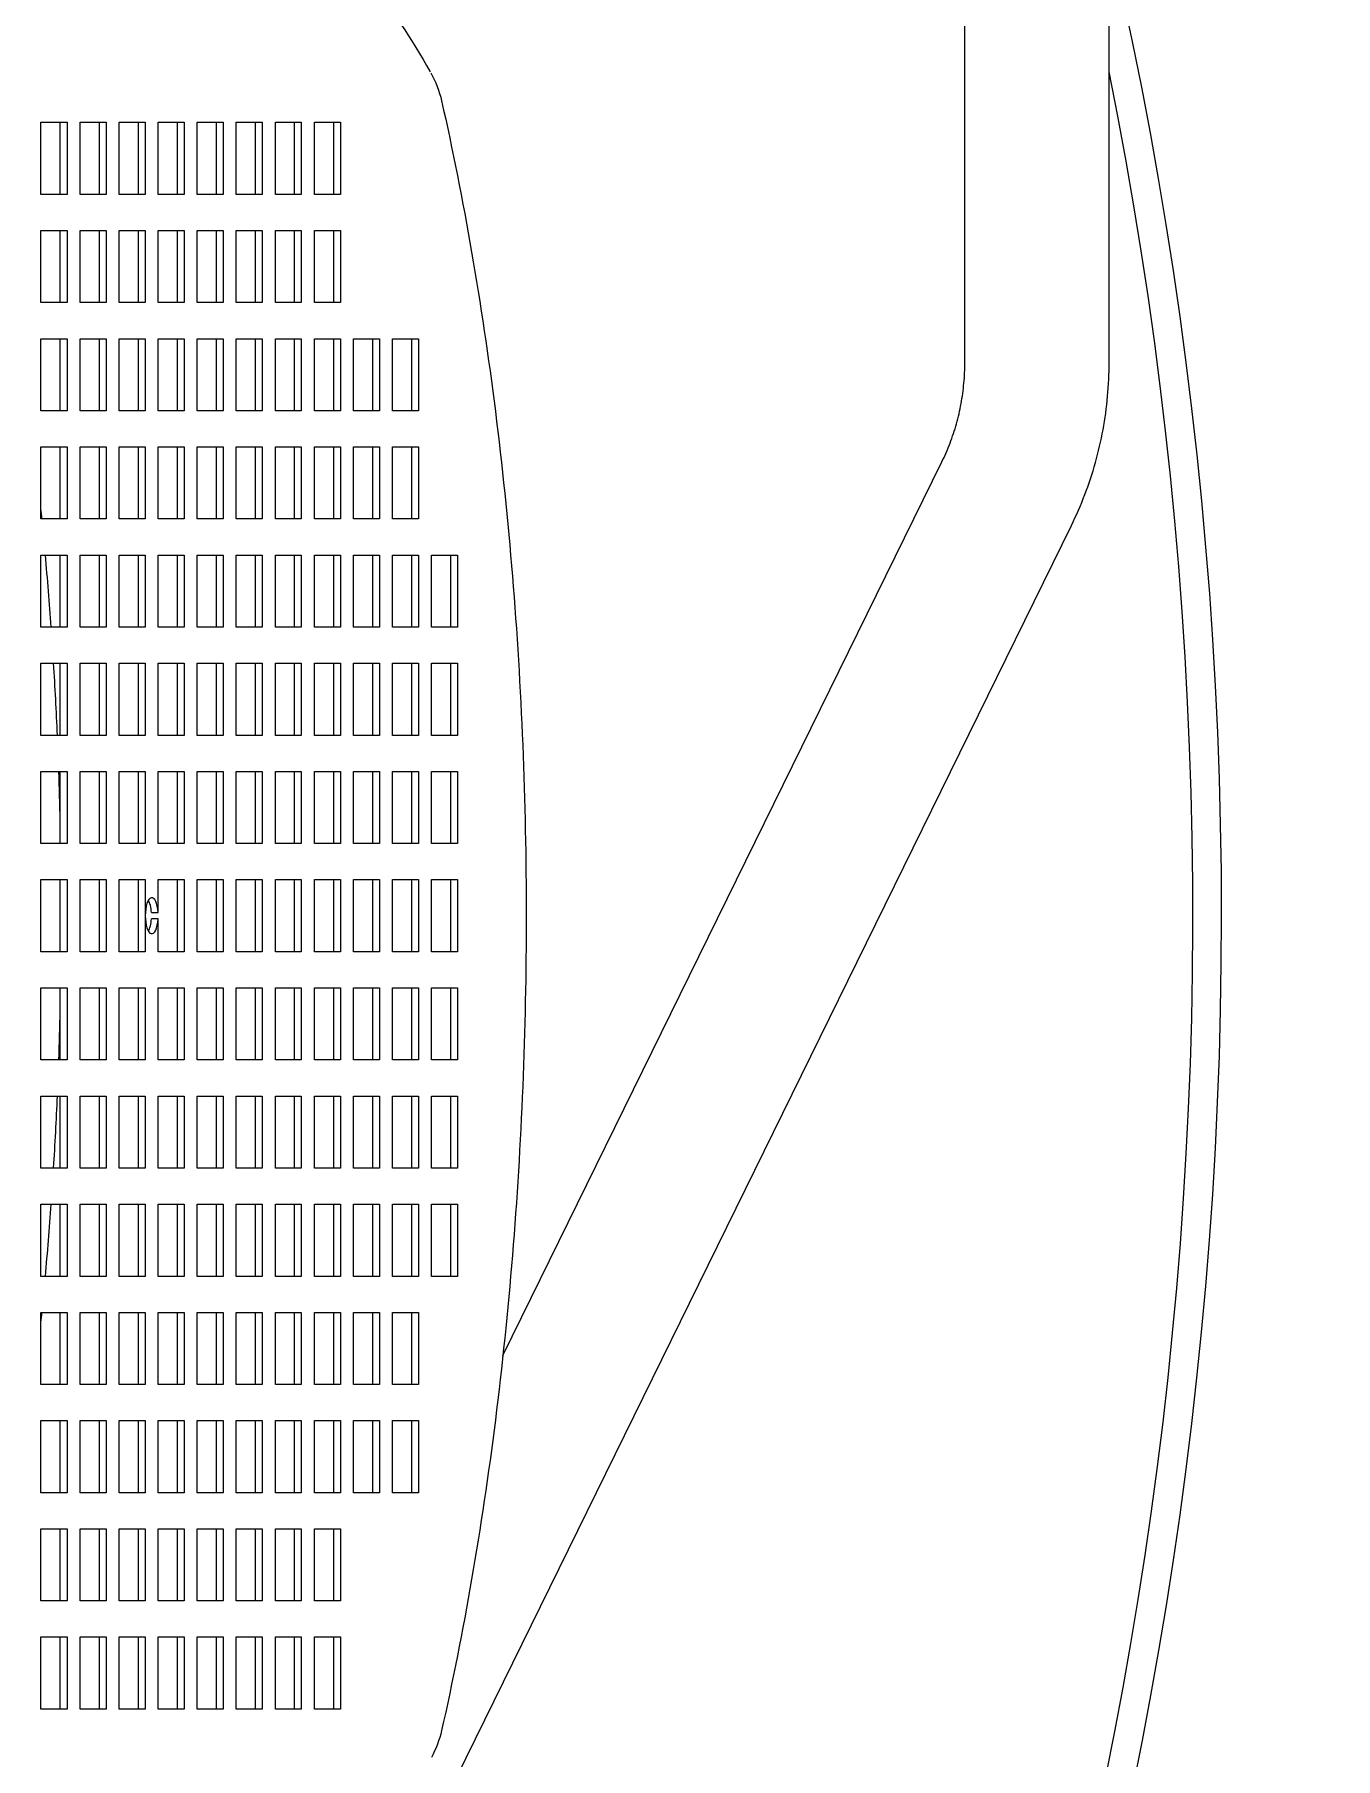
# Model space of a CAD drawing. Header units: millimetres. Extents: x -4172 to 126100, y -2 to 142133.
# Drawn here: x 66104.9 to 66285.3, y 43600.7 to 43839.8 of the extents above; entities that cross this region are included whole.
import ezdxf

# ---------------------------------------------------------------- set-up
doc = ezdxf.new("R2010")
doc.units = ezdxf.units.MM
doc.header["$LTSCALE"] = 100
doc.layers.add('Visible', color=7, linetype='Continuous', lineweight=25)

msp = doc.modelspace()

# ---------------------------------------------------------------- linework, layer by layer
at = {"layer": 'Visible'}
for p, q in [((66233.91, 43794.28), (66233.91, 43851.38)), ((66253.91, 43794.28), (66253.91, 43851.38)), ((66105.84, 43817.58), (66105.84, 43827.58)), ((66105.84, 43827.58), (66109.45, 43827.58)), ((66108.52, 43817.58), (66108.52, 43827.58)), ((66109.45, 43827.58), (66109.45, 43817.58)), ((66111.26, 43817.58), (66111.26, 43827.58)), ((66111.26, 43827.58), (66114.86, 43827.58)), ((66113.93, 43817.58), (66113.93, 43827.58)), ((66114.86, 43827.58), (66114.86, 43817.58)), ((66116.67, 43817.58), (66116.67, 43827.58)), ((66116.67, 43827.58), (66120.28, 43827.58)), ((66119.35, 43817.58), (66119.35, 43827.58)), ((66120.28, 43827.58), (66120.28, 43817.58)), ((66122.08, 43817.58), (66122.08, 43827.58)), ((66122.08, 43827.58), (66125.69, 43827.58)), ((66124.76, 43817.58), (66124.76, 43827.58)), ((66125.69, 43827.58), (66125.69, 43817.58)), ((66127.5, 43817.58), (66127.5, 43827.58)), ((66127.5, 43827.58), (66131.11, 43827.58)), ((66130.17, 43817.58), (66130.17, 43827.58)), ((66131.11, 43827.58), (66131.11, 43817.58)), ((66132.91, 43817.58), (66132.91, 43827.58)), ((66132.91, 43827.58), (66136.52, 43827.58)), ((66135.59, 43817.58), (66135.59, 43827.58)), ((66136.52, 43827.58), (66136.52, 43817.58)), ((66138.33, 43817.58), (66138.33, 43827.58)), ((66138.33, 43827.58), (66141.93, 43827.58)), ((66141, 43817.58), (66141, 43827.58)), ((66141.93, 43827.58), (66141.93, 43817.58)), ((66143.74, 43817.58), (66143.74, 43827.58)), ((66143.74, 43827.58), (66147.35, 43827.58)), ((66146.42, 43817.58), (66146.42, 43827.58)), ((66147.35, 43827.58), (66147.35, 43817.58)), ((66109.45, 43817.58), (66105.84, 43817.58)), ((66114.86, 43817.58), (66111.26, 43817.58)), ((66120.28, 43817.58), (66116.67, 43817.58)), ((66125.69, 43817.58), (66122.08, 43817.58)), ((66131.11, 43817.58), (66127.5, 43817.58)), ((66136.52, 43817.58), (66132.91, 43817.58)), ((66141.93, 43817.58), (66138.33, 43817.58)), ((66147.35, 43817.58), (66143.74, 43817.58)), ((66105.84, 43802.58), (66105.84, 43812.58)), ((66105.84, 43812.58), (66109.45, 43812.58)), ((66108.52, 43802.58), (66108.52, 43812.58)), ((66109.45, 43812.58), (66109.45, 43802.58)), ((66111.26, 43802.58), (66111.26, 43812.58)), ((66111.26, 43812.58), (66114.86, 43812.58)), ((66113.93, 43802.58), (66113.93, 43812.58)), ((66114.86, 43812.58), (66114.86, 43802.58)), ((66116.67, 43802.58), (66116.67, 43812.58)), ((66116.67, 43812.58), (66120.28, 43812.58)), ((66119.35, 43802.58), (66119.35, 43812.58)), ((66120.28, 43812.58), (66120.28, 43802.58)), ((66122.08, 43802.58), (66122.08, 43812.58)), ((66122.08, 43812.58), (66125.69, 43812.58)), ((66124.76, 43802.58), (66124.76, 43812.58)), ((66125.69, 43812.58), (66125.69, 43802.58)), ((66127.5, 43802.58), (66127.5, 43812.58)), ((66127.5, 43812.58), (66131.11, 43812.58)), ((66130.17, 43802.58), (66130.17, 43812.58)), ((66131.11, 43812.58), (66131.11, 43802.58)), ((66132.91, 43802.58), (66132.91, 43812.58)), ((66132.91, 43812.58), (66136.52, 43812.58)), ((66135.59, 43802.58), (66135.59, 43812.58)), ((66136.52, 43812.58), (66136.52, 43802.58)), ((66138.33, 43802.58), (66138.33, 43812.58)), ((66138.33, 43812.58), (66141.93, 43812.58)), ((66141, 43802.58), (66141, 43812.58)), ((66141.93, 43812.58), (66141.93, 43802.58)), ((66143.74, 43802.58), (66143.74, 43812.58)), ((66143.74, 43812.58), (66147.35, 43812.58)), ((66146.42, 43802.58), (66146.42, 43812.58)), ((66147.35, 43812.58), (66147.35, 43802.58)), ((66109.45, 43802.58), (66105.84, 43802.58)), ((66114.86, 43802.58), (66111.26, 43802.58)), ((66120.28, 43802.58), (66116.67, 43802.58)), ((66125.69, 43802.58), (66122.08, 43802.58)), ((66131.11, 43802.58), (66127.5, 43802.58)), ((66136.52, 43802.58), (66132.91, 43802.58)), ((66141.93, 43802.58), (66138.33, 43802.58)), ((66147.35, 43802.58), (66143.74, 43802.58)), ((66105.84, 43787.58), (66105.84, 43797.58)), ((66105.84, 43797.58), (66109.45, 43797.58)), ((66108.52, 43787.58), (66108.52, 43797.58)), ((66109.45, 43797.58), (66109.45, 43787.58)), ((66111.26, 43787.58), (66111.26, 43797.58)), ((66111.26, 43797.58), (66114.86, 43797.58)), ((66113.93, 43787.58), (66113.93, 43797.58)), ((66114.86, 43797.58), (66114.86, 43787.58)), ((66116.67, 43787.58), (66116.67, 43797.58)), ((66116.67, 43797.58), (66120.28, 43797.58)), ((66119.35, 43787.58), (66119.35, 43797.58)), ((66120.28, 43797.58), (66120.28, 43787.58)), ((66122.08, 43787.58), (66122.08, 43797.58)), ((66122.08, 43797.58), (66125.69, 43797.58)), ((66124.76, 43787.58), (66124.76, 43797.58)), ((66125.69, 43797.58), (66125.69, 43787.58)), ((66127.5, 43787.58), (66127.5, 43797.58)), ((66127.5, 43797.58), (66131.11, 43797.58)), ((66130.17, 43787.58), (66130.17, 43797.58)), ((66131.11, 43797.58), (66131.11, 43787.58)), ((66132.91, 43797.58), (66136.52, 43797.58)), ((66132.91, 43787.58), (66132.91, 43797.58)), ((66135.59, 43787.58), (66135.59, 43797.58)), ((66136.52, 43797.58), (66136.52, 43787.58)), ((66138.33, 43787.58), (66138.33, 43797.58)), ((66138.33, 43797.58), (66141.93, 43797.58)), ((66141, 43787.58), (66141, 43797.58)), ((66141.93, 43797.58), (66141.93, 43787.58)), ((66143.74, 43787.58), (66143.74, 43797.58)), ((66143.74, 43797.58), (66147.35, 43797.58)), ((66146.42, 43787.58), (66146.42, 43797.58)), ((66147.35, 43797.58), (66147.35, 43787.58)), ((66149.15, 43787.58), (66149.15, 43797.58)), ((66149.15, 43797.58), (66152.76, 43797.58)), ((66151.83, 43787.58), (66151.83, 43797.58)), ((66152.76, 43797.58), (66152.76, 43787.58)), ((66154.57, 43797.58), (66158.18, 43797.58)), ((66154.57, 43787.58), (66154.57, 43797.58)), ((66157.24, 43787.58), (66157.24, 43797.58)), ((66158.18, 43797.58), (66158.18, 43787.58)), ((66109.45, 43787.58), (66105.84, 43787.58)), ((66114.86, 43787.58), (66111.26, 43787.58)), ((66120.28, 43787.58), (66116.67, 43787.58)), ((66125.69, 43787.58), (66122.08, 43787.58)), ((66131.11, 43787.58), (66127.5, 43787.58)), ((66136.52, 43787.58), (66132.91, 43787.58)), ((66141.93, 43787.58), (66138.33, 43787.58)), ((66147.35, 43787.58), (66143.74, 43787.58)), ((66152.76, 43787.58), (66149.15, 43787.58)), ((66158.18, 43787.58), (66154.57, 43787.58)), ((66105.84, 43772.58), (66105.84, 43782.58)), ((66105.84, 43782.58), (66109.45, 43782.58)), ((66108.52, 43772.58), (66108.52, 43782.58)), ((66109.45, 43782.58), (66109.45, 43772.58)), ((66111.26, 43772.58), (66111.26, 43782.58)), ((66111.26, 43782.58), (66114.86, 43782.58)), ((66113.93, 43772.58), (66113.93, 43782.58)), ((66114.86, 43782.58), (66114.86, 43772.58)), ((66116.67, 43772.58), (66116.67, 43782.58)), ((66116.67, 43782.58), (66120.28, 43782.58)), ((66119.35, 43772.58), (66119.35, 43782.58)), ((66120.28, 43782.58), (66120.28, 43772.58)), ((66122.08, 43772.58), (66122.08, 43782.58)), ((66122.08, 43782.58), (66125.69, 43782.58)), ((66124.76, 43772.58), (66124.76, 43782.58)), ((66125.69, 43782.58), (66125.69, 43772.58)), ((66127.5, 43772.58), (66127.5, 43782.58)), ((66127.5, 43782.58), (66131.11, 43782.58)), ((66130.17, 43772.58), (66130.17, 43782.58)), ((66131.11, 43782.58), (66131.11, 43772.58)), ((66132.91, 43782.58), (66136.52, 43782.58)), ((66132.91, 43772.58), (66132.91, 43782.58)), ((66135.59, 43772.58), (66135.59, 43782.58)), ((66136.52, 43782.58), (66136.52, 43772.58)), ((66138.33, 43772.58), (66138.33, 43782.58)), ((66138.33, 43782.58), (66141.93, 43782.58)), ((66141, 43772.58), (66141, 43782.58)), ((66141.93, 43782.58), (66141.93, 43772.58)), ((66143.74, 43772.58), (66143.74, 43782.58)), ((66143.74, 43782.58), (66147.35, 43782.58)), ((66146.42, 43772.58), (66146.42, 43782.58)), ((66147.35, 43782.58), (66147.35, 43772.58)), ((66149.15, 43772.58), (66149.15, 43782.58)), ((66149.15, 43782.58), (66152.76, 43782.58)), ((66151.83, 43772.58), (66151.83, 43782.58)), ((66152.76, 43782.58), (66152.76, 43772.58)), ((66154.57, 43782.58), (66158.18, 43782.58)), ((66154.57, 43772.58), (66154.57, 43782.58)), ((66157.24, 43772.58), (66157.24, 43782.58)), ((66158.18, 43782.58), (66158.18, 43772.58)), ((66169.87, 43656.61), (66230.72, 43780.49)), ((66109.45, 43772.58), (66105.84, 43772.58)), ((66114.86, 43772.58), (66111.26, 43772.58)), ((66120.28, 43772.58), (66116.67, 43772.58)), ((66125.69, 43772.58), (66122.08, 43772.58)), ((66131.11, 43772.58), (66127.5, 43772.58)), ((66136.52, 43772.58), (66132.91, 43772.58)), ((66141.93, 43772.58), (66138.33, 43772.58)), ((66147.35, 43772.58), (66143.74, 43772.58)), ((66152.76, 43772.58), (66149.15, 43772.58)), ((66158.18, 43772.58), (66154.57, 43772.58)), ((66127.6, 43525.2), (66248.67, 43771.67)), ((66105.84, 43757.58), (66105.84, 43767.58)), ((66105.84, 43767.58), (66109.45, 43767.58)), ((66108.52, 43757.58), (66108.52, 43767.58)), ((66109.45, 43767.58), (66109.45, 43757.58)), ((66111.26, 43757.58), (66111.26, 43767.58)), ((66111.26, 43767.58), (66114.86, 43767.58)), ((66113.93, 43757.58), (66113.93, 43767.58)), ((66114.86, 43767.58), (66114.86, 43757.58)), ((66116.67, 43757.58), (66116.67, 43767.58)), ((66116.67, 43767.58), (66120.28, 43767.58)), ((66119.35, 43757.58), (66119.35, 43767.58)), ((66120.28, 43767.58), (66120.28, 43757.58)), ((66122.08, 43757.58), (66122.08, 43767.58)), ((66122.08, 43767.58), (66125.69, 43767.58)), ((66124.76, 43757.58), (66124.76, 43767.58)), ((66125.69, 43767.58), (66125.69, 43757.58)), ((66127.5, 43757.58), (66127.5, 43767.58)), ((66127.5, 43767.58), (66131.11, 43767.58)), ((66130.17, 43757.58), (66130.17, 43767.58)), ((66131.11, 43767.58), (66131.11, 43757.58)), ((66132.91, 43757.58), (66132.91, 43767.58)), ((66132.91, 43767.58), (66136.52, 43767.58)), ((66135.59, 43757.58), (66135.59, 43767.58)), ((66136.52, 43767.58), (66136.52, 43757.58)), ((66138.33, 43757.58), (66138.33, 43767.58)), ((66138.33, 43767.58), (66141.93, 43767.58)), ((66141, 43757.58), (66141, 43767.58)), ((66141.93, 43767.58), (66141.93, 43757.58)), ((66143.74, 43757.58), (66143.74, 43767.58)), ((66143.74, 43767.58), (66147.35, 43767.58)), ((66146.42, 43757.58), (66146.42, 43767.58)), ((66147.35, 43767.58), (66147.35, 43757.58)), ((66149.15, 43757.58), (66149.15, 43767.58)), ((66149.15, 43767.58), (66152.76, 43767.58)), ((66151.83, 43757.58), (66151.83, 43767.58)), ((66152.76, 43767.58), (66152.76, 43757.58)), ((66154.57, 43757.58), (66154.57, 43767.58)), ((66154.57, 43767.58), (66158.18, 43767.58)), ((66157.24, 43757.58), (66157.24, 43767.58)), ((66158.18, 43767.58), (66158.18, 43757.58)), ((66159.98, 43767.58), (66163.59, 43767.58)), ((66159.98, 43757.58), (66159.98, 43767.58)), ((66162.66, 43757.58), (66162.66, 43767.58)), ((66163.59, 43767.58), (66163.59, 43757.58)), ((66109.45, 43757.58), (66105.84, 43757.58)), ((66114.86, 43757.58), (66111.26, 43757.58)), ((66120.28, 43757.58), (66116.67, 43757.58)), ((66125.69, 43757.58), (66122.08, 43757.58)), ((66131.11, 43757.58), (66127.5, 43757.58)), ((66136.52, 43757.58), (66132.91, 43757.58)), ((66141.93, 43757.58), (66138.33, 43757.58)), ((66147.35, 43757.58), (66143.74, 43757.58)), ((66152.76, 43757.58), (66149.15, 43757.58)), ((66158.18, 43757.58), (66154.57, 43757.58)), ((66163.59, 43757.58), (66159.98, 43757.58)), ((66105.84, 43742.58), (66105.84, 43752.58)), ((66105.84, 43752.58), (66109.45, 43752.58)), ((66108.52, 43742.58), (66108.52, 43752.58)), ((66109.45, 43752.58), (66109.45, 43742.58)), ((66111.26, 43742.58), (66111.26, 43752.58)), ((66111.26, 43752.58), (66114.86, 43752.58)), ((66113.93, 43742.58), (66113.93, 43752.58)), ((66114.86, 43752.58), (66114.86, 43742.58)), ((66116.67, 43742.58), (66116.67, 43752.58)), ((66116.67, 43752.58), (66120.28, 43752.58)), ((66119.35, 43742.58), (66119.35, 43752.58)), ((66120.28, 43752.58), (66120.28, 43742.58)), ((66122.08, 43742.58), (66122.08, 43752.58)), ((66122.08, 43752.58), (66125.69, 43752.58)), ((66124.76, 43742.58), (66124.76, 43752.58)), ((66125.69, 43752.58), (66125.69, 43742.58)), ((66127.5, 43742.58), (66127.5, 43752.58)), ((66127.5, 43752.58), (66131.11, 43752.58)), ((66130.17, 43742.58), (66130.17, 43752.58)), ((66131.11, 43752.58), (66131.11, 43742.58)), ((66132.91, 43742.58), (66132.91, 43752.58)), ((66132.91, 43752.58), (66136.52, 43752.58)), ((66135.59, 43742.58), (66135.59, 43752.58)), ((66136.52, 43752.58), (66136.52, 43742.58)), ((66138.33, 43742.58), (66138.33, 43752.58)), ((66138.33, 43752.58), (66141.93, 43752.58)), ((66141, 43742.58), (66141, 43752.58)), ((66141.93, 43752.58), (66141.93, 43742.58)), ((66143.74, 43742.58), (66143.74, 43752.58)), ((66143.74, 43752.58), (66147.35, 43752.58)), ((66146.42, 43742.58), (66146.42, 43752.58)), ((66147.35, 43752.58), (66147.35, 43742.58)), ((66149.15, 43742.58), (66149.15, 43752.58)), ((66149.15, 43752.58), (66152.76, 43752.58)), ((66151.83, 43742.58), (66151.83, 43752.58)), ((66152.76, 43752.58), (66152.76, 43742.58)), ((66154.57, 43742.58), (66154.57, 43752.58)), ((66154.57, 43752.58), (66158.18, 43752.58)), ((66157.24, 43742.58), (66157.24, 43752.58)), ((66158.18, 43752.58), (66158.18, 43742.58)), ((66159.98, 43752.58), (66163.59, 43752.58)), ((66159.98, 43742.58), (66159.98, 43752.58)), ((66162.66, 43742.58), (66162.66, 43752.58)), ((66163.59, 43752.58), (66163.59, 43742.58)), ((66109.45, 43742.58), (66105.84, 43742.58)), ((66114.86, 43742.58), (66111.26, 43742.58)), ((66120.28, 43742.58), (66116.67, 43742.58)), ((66125.69, 43742.58), (66122.08, 43742.58)), ((66131.11, 43742.58), (66127.5, 43742.58)), ((66136.52, 43742.58), (66132.91, 43742.58)), ((66141.93, 43742.58), (66138.33, 43742.58)), ((66147.35, 43742.58), (66143.74, 43742.58)), ((66152.76, 43742.58), (66149.15, 43742.58)), ((66158.18, 43742.58), (66154.57, 43742.58)), ((66163.59, 43742.58), (66159.98, 43742.58)), ((66105.84, 43727.58), (66105.84, 43737.58)), ((66105.84, 43737.58), (66109.45, 43737.58)), ((66108.52, 43727.58), (66108.52, 43737.58)), ((66109.45, 43737.58), (66109.45, 43727.58)), ((66111.26, 43727.58), (66111.26, 43737.58)), ((66111.26, 43737.58), (66114.86, 43737.58)), ((66113.93, 43727.58), (66113.93, 43737.58)), ((66114.86, 43737.58), (66114.86, 43727.58)), ((66116.67, 43727.58), (66116.67, 43737.58)), ((66116.67, 43737.58), (66120.28, 43737.58)), ((66119.35, 43727.58), (66119.35, 43737.58)), ((66120.28, 43737.58), (66120.28, 43727.58)), ((66122.08, 43727.58), (66122.08, 43737.58)), ((66122.08, 43737.58), (66125.69, 43737.58)), ((66124.76, 43727.58), (66124.76, 43737.58)), ((66125.69, 43737.58), (66125.69, 43727.58)), ((66127.5, 43727.58), (66127.5, 43737.58)), ((66127.5, 43737.58), (66131.11, 43737.58)), ((66130.17, 43727.58), (66130.17, 43737.58)), ((66131.11, 43737.58), (66131.11, 43727.58)), ((66132.91, 43727.58), (66132.91, 43737.58)), ((66132.91, 43737.58), (66136.52, 43737.58)), ((66135.59, 43727.58), (66135.59, 43737.58)), ((66136.52, 43737.58), (66136.52, 43727.58)), ((66138.33, 43727.58), (66138.33, 43737.58)), ((66138.33, 43737.58), (66141.93, 43737.58)), ((66141, 43727.58), (66141, 43737.58)), ((66141.93, 43737.58), (66141.93, 43727.58)), ((66143.74, 43727.58), (66143.74, 43737.58)), ((66143.74, 43737.58), (66147.35, 43737.58)), ((66146.42, 43727.58), (66146.42, 43737.58)), ((66147.35, 43737.58), (66147.35, 43727.58)), ((66149.15, 43727.58), (66149.15, 43737.58)), ((66149.15, 43737.58), (66152.76, 43737.58)), ((66151.83, 43727.58), (66151.83, 43737.58)), ((66152.76, 43737.58), (66152.76, 43727.58)), ((66154.57, 43727.58), (66154.57, 43737.58)), ((66154.57, 43737.58), (66158.18, 43737.58)), ((66157.24, 43727.58), (66157.24, 43737.58)), ((66158.18, 43737.58), (66158.18, 43727.58)), ((66159.98, 43737.58), (66163.59, 43737.58)), ((66159.98, 43727.58), (66159.98, 43737.58)), ((66162.66, 43727.58), (66162.66, 43737.58)), ((66163.59, 43737.58), (66163.59, 43727.58)), ((66109.45, 43727.58), (66105.84, 43727.58)), ((66114.86, 43727.58), (66111.26, 43727.58)), ((66120.28, 43727.58), (66116.67, 43727.58)), ((66125.69, 43727.58), (66122.08, 43727.58)), ((66131.11, 43727.58), (66127.5, 43727.58)), ((66136.52, 43727.58), (66132.91, 43727.58)), ((66141.93, 43727.58), (66138.33, 43727.58)), ((66147.35, 43727.58), (66143.74, 43727.58)), ((66152.76, 43727.58), (66149.15, 43727.58)), ((66158.18, 43727.58), (66154.57, 43727.58)), ((66163.59, 43727.58), (66159.98, 43727.58)), ((66105.84, 43722.58), (66109.45, 43722.58)), ((66105.84, 43712.58), (66105.84, 43722.58)), ((66108.52, 43712.58), (66108.52, 43722.58)), ((66109.45, 43722.58), (66109.45, 43712.58)), ((66111.26, 43722.58), (66114.86, 43722.58)), ((66111.26, 43712.58), (66111.26, 43722.58)), ((66113.93, 43712.58), (66113.93, 43722.58)), ((66114.86, 43722.58), (66114.86, 43712.58)), ((66116.67, 43722.58), (66120.28, 43722.58)), ((66116.67, 43712.58), (66116.67, 43722.58)), ((66119.35, 43712.58), (66119.35, 43722.58)), ((66120.28, 43722.58), (66120.28, 43712.58)), ((66122.08, 43718.02), (66122.08, 43722.58)), ((66122.08, 43722.58), (66125.69, 43722.58)), ((66124.76, 43712.58), (66124.76, 43722.58)), ((66125.69, 43722.58), (66125.69, 43712.58)), ((66127.5, 43722.58), (66131.11, 43722.58)), ((66127.5, 43712.58), (66127.5, 43722.58)), ((66130.17, 43712.58), (66130.17, 43722.58)), ((66131.11, 43722.58), (66131.11, 43712.58)), ((66132.91, 43722.58), (66136.52, 43722.58)), ((66132.91, 43712.58), (66132.91, 43722.58)), ((66135.59, 43712.58), (66135.59, 43722.58)), ((66136.52, 43722.58), (66136.52, 43712.58)), ((66138.33, 43722.58), (66141.93, 43722.58)), ((66138.33, 43712.58), (66138.33, 43722.58)), ((66141, 43712.58), (66141, 43722.58)), ((66141.93, 43722.58), (66141.93, 43712.58)), ((66143.74, 43722.58), (66147.35, 43722.58)), ((66143.74, 43712.58), (66143.74, 43722.58)), ((66146.42, 43712.58), (66146.42, 43722.58)), ((66147.35, 43722.58), (66147.35, 43712.58)), ((66149.15, 43722.58), (66152.76, 43722.58)), ((66149.15, 43712.58), (66149.15, 43722.58)), ((66151.83, 43712.58), (66151.83, 43722.58)), ((66152.76, 43722.58), (66152.76, 43712.58)), ((66154.57, 43722.58), (66158.18, 43722.58)), ((66154.57, 43712.58), (66154.57, 43722.58)), ((66157.24, 43712.58), (66157.24, 43722.58)), ((66158.18, 43722.58), (66158.18, 43712.58)), ((66159.98, 43722.58), (66163.59, 43722.58)), ((66159.98, 43712.58), (66159.98, 43722.58)), ((66162.66, 43712.58), (66162.66, 43722.58)), ((66163.59, 43722.58), (66163.59, 43712.58)), ((66121.15, 43718.02), (66122.08, 43718.02)), ((66122.08, 43717.13), (66121.15, 43717.13)), ((66122.08, 43712.58), (66122.08, 43717.13)), ((66109.45, 43712.58), (66105.84, 43712.58)), ((66114.86, 43712.58), (66111.26, 43712.58)), ((66120.28, 43712.58), (66116.67, 43712.58)), ((66125.69, 43712.58), (66122.08, 43712.58)), ((66131.11, 43712.58), (66127.5, 43712.58)), ((66136.52, 43712.58), (66132.91, 43712.58)), ((66141.93, 43712.58), (66138.33, 43712.58)), ((66147.35, 43712.58), (66143.74, 43712.58)), ((66152.76, 43712.58), (66149.15, 43712.58)), ((66158.18, 43712.58), (66154.57, 43712.58)), ((66163.59, 43712.58), (66159.98, 43712.58)), ((66105.84, 43707.58), (66109.45, 43707.58)), ((66105.84, 43697.58), (66105.84, 43707.58)), ((66108.52, 43697.58), (66108.52, 43707.58)), ((66109.45, 43707.58), (66109.45, 43697.58)), ((66111.26, 43707.58), (66114.86, 43707.58)), ((66111.26, 43697.58), (66111.26, 43707.58)), ((66113.93, 43697.58), (66113.93, 43707.58)), ((66114.86, 43707.58), (66114.86, 43697.58)), ((66116.67, 43697.58), (66116.67, 43707.58)), ((66116.67, 43707.58), (66120.28, 43707.58)), ((66119.35, 43697.58), (66119.35, 43707.58)), ((66120.28, 43707.58), (66120.28, 43697.58)), ((66122.08, 43707.58), (66125.69, 43707.58)), ((66122.08, 43697.58), (66122.08, 43707.58)), ((66124.76, 43697.58), (66124.76, 43707.58)), ((66125.69, 43707.58), (66125.69, 43697.58)), ((66127.5, 43707.58), (66131.11, 43707.58)), ((66127.5, 43697.58), (66127.5, 43707.58)), ((66130.17, 43697.58), (66130.17, 43707.58)), ((66131.11, 43707.58), (66131.11, 43697.58)), ((66132.91, 43707.58), (66136.52, 43707.58)), ((66132.91, 43697.58), (66132.91, 43707.58)), ((66135.59, 43697.58), (66135.59, 43707.58)), ((66136.52, 43707.58), (66136.52, 43697.58)), ((66138.33, 43707.58), (66141.93, 43707.58)), ((66138.33, 43697.58), (66138.33, 43707.58)), ((66141, 43697.58), (66141, 43707.58)), ((66141.93, 43707.58), (66141.93, 43697.58)), ((66143.74, 43707.58), (66147.35, 43707.58)), ((66143.74, 43697.58), (66143.74, 43707.58)), ((66146.42, 43697.58), (66146.42, 43707.58)), ((66147.35, 43707.58), (66147.35, 43697.58)), ((66149.15, 43707.58), (66152.76, 43707.58)), ((66149.15, 43697.58), (66149.15, 43707.58)), ((66151.83, 43697.58), (66151.83, 43707.58)), ((66152.76, 43707.58), (66152.76, 43697.58)), ((66154.57, 43707.58), (66158.18, 43707.58)), ((66154.57, 43697.58), (66154.57, 43707.58)), ((66157.24, 43697.58), (66157.24, 43707.58)), ((66158.18, 43707.58), (66158.18, 43697.58)), ((66159.98, 43697.58), (66159.98, 43707.58)), ((66159.98, 43707.58), (66163.59, 43707.58)), ((66162.66, 43697.58), (66162.66, 43707.58)), ((66163.59, 43707.58), (66163.59, 43697.58)), ((66109.45, 43697.58), (66105.84, 43697.58)), ((66114.86, 43697.58), (66111.26, 43697.58)), ((66120.28, 43697.58), (66116.67, 43697.58)), ((66125.69, 43697.58), (66122.08, 43697.58)), ((66131.11, 43697.58), (66127.5, 43697.58)), ((66136.52, 43697.58), (66132.91, 43697.58)), ((66141.93, 43697.58), (66138.33, 43697.58)), ((66147.35, 43697.58), (66143.74, 43697.58)), ((66152.76, 43697.58), (66149.15, 43697.58)), ((66158.18, 43697.58), (66154.57, 43697.58)), ((66163.59, 43697.58), (66159.98, 43697.58)), ((66105.84, 43692.58), (66109.45, 43692.58)), ((66105.84, 43682.58), (66105.84, 43692.58)), ((66108.52, 43682.58), (66108.52, 43692.58)), ((66109.45, 43692.58), (66109.45, 43682.58)), ((66111.26, 43692.58), (66114.86, 43692.58)), ((66111.26, 43682.58), (66111.26, 43692.58)), ((66113.93, 43682.58), (66113.93, 43692.58)), ((66114.86, 43692.58), (66114.86, 43682.58)), ((66116.67, 43682.58), (66116.67, 43692.58)), ((66116.67, 43692.58), (66120.28, 43692.58)), ((66119.35, 43682.58), (66119.35, 43692.58)), ((66120.28, 43692.58), (66120.28, 43682.58)), ((66122.08, 43692.58), (66125.69, 43692.58)), ((66122.08, 43682.58), (66122.08, 43692.58)), ((66124.76, 43682.58), (66124.76, 43692.58)), ((66125.69, 43692.58), (66125.69, 43682.58)), ((66127.5, 43692.58), (66131.11, 43692.58)), ((66127.5, 43682.58), (66127.5, 43692.58)), ((66130.17, 43682.58), (66130.17, 43692.58)), ((66131.11, 43692.58), (66131.11, 43682.58)), ((66132.91, 43692.58), (66136.52, 43692.58)), ((66132.91, 43682.58), (66132.91, 43692.58)), ((66135.59, 43682.58), (66135.59, 43692.58)), ((66136.52, 43692.58), (66136.52, 43682.58)), ((66138.33, 43692.58), (66141.93, 43692.58)), ((66138.33, 43682.58), (66138.33, 43692.58)), ((66141, 43682.58), (66141, 43692.58)), ((66141.93, 43692.58), (66141.93, 43682.58)), ((66143.74, 43692.58), (66147.35, 43692.58)), ((66143.74, 43682.58), (66143.74, 43692.58)), ((66146.42, 43682.58), (66146.42, 43692.58)), ((66147.35, 43692.58), (66147.35, 43682.58)), ((66149.15, 43692.58), (66152.76, 43692.58)), ((66149.15, 43682.58), (66149.15, 43692.58)), ((66151.83, 43682.58), (66151.83, 43692.58)), ((66152.76, 43692.58), (66152.76, 43682.58)), ((66154.57, 43692.58), (66158.18, 43692.58)), ((66154.57, 43682.58), (66154.57, 43692.58)), ((66157.24, 43682.58), (66157.24, 43692.58)), ((66158.18, 43692.58), (66158.18, 43682.58)), ((66159.98, 43682.58), (66159.98, 43692.58)), ((66159.98, 43692.58), (66163.59, 43692.58)), ((66162.66, 43682.58), (66162.66, 43692.58)), ((66163.59, 43692.58), (66163.59, 43682.58)), ((66109.45, 43682.58), (66105.84, 43682.58)), ((66114.86, 43682.58), (66111.26, 43682.58)), ((66120.28, 43682.58), (66116.67, 43682.58)), ((66125.69, 43682.58), (66122.08, 43682.58)), ((66131.11, 43682.58), (66127.5, 43682.58)), ((66136.52, 43682.58), (66132.91, 43682.58)), ((66141.93, 43682.58), (66138.33, 43682.58)), ((66147.35, 43682.58), (66143.74, 43682.58)), ((66152.76, 43682.58), (66149.15, 43682.58)), ((66158.18, 43682.58), (66154.57, 43682.58)), ((66163.59, 43682.58), (66159.98, 43682.58)), ((66105.84, 43677.58), (66109.45, 43677.58)), ((66105.84, 43667.58), (66105.84, 43677.58)), ((66108.52, 43667.58), (66108.52, 43677.58)), ((66109.45, 43677.58), (66109.45, 43667.58)), ((66111.26, 43677.58), (66114.86, 43677.58)), ((66111.26, 43667.58), (66111.26, 43677.58)), ((66113.93, 43667.58), (66113.93, 43677.58)), ((66114.86, 43677.58), (66114.86, 43667.58)), ((66116.67, 43667.58), (66116.67, 43677.58)), ((66116.67, 43677.58), (66120.28, 43677.58)), ((66119.35, 43667.58), (66119.35, 43677.58)), ((66120.28, 43677.58), (66120.28, 43667.58)), ((66122.08, 43677.58), (66125.69, 43677.58)), ((66122.08, 43667.58), (66122.08, 43677.58)), ((66124.76, 43667.58), (66124.76, 43677.58)), ((66125.69, 43677.58), (66125.69, 43667.58)), ((66127.5, 43677.58), (66131.11, 43677.58)), ((66127.5, 43667.58), (66127.5, 43677.58)), ((66130.17, 43667.58), (66130.17, 43677.58)), ((66131.11, 43677.58), (66131.11, 43667.58)), ((66132.91, 43677.58), (66136.52, 43677.58)), ((66132.91, 43667.58), (66132.91, 43677.58)), ((66135.59, 43667.58), (66135.59, 43677.58)), ((66136.52, 43677.58), (66136.52, 43667.58)), ((66138.33, 43677.58), (66141.93, 43677.58)), ((66138.33, 43667.58), (66138.33, 43677.58)), ((66141, 43667.58), (66141, 43677.58)), ((66141.93, 43677.58), (66141.93, 43667.58)), ((66143.74, 43677.58), (66147.35, 43677.58)), ((66143.74, 43667.58), (66143.74, 43677.58)), ((66146.42, 43667.58), (66146.42, 43677.58)), ((66147.35, 43677.58), (66147.35, 43667.58)), ((66149.15, 43677.58), (66152.76, 43677.58)), ((66149.15, 43667.58), (66149.15, 43677.58)), ((66151.83, 43667.58), (66151.83, 43677.58)), ((66152.76, 43677.58), (66152.76, 43667.58)), ((66154.57, 43677.58), (66158.18, 43677.58)), ((66154.57, 43667.58), (66154.57, 43677.58)), ((66157.24, 43667.58), (66157.24, 43677.58)), ((66158.18, 43677.58), (66158.18, 43667.58)), ((66159.98, 43667.58), (66159.98, 43677.58)), ((66159.98, 43677.58), (66163.59, 43677.58)), ((66162.66, 43667.58), (66162.66, 43677.58)), ((66163.59, 43677.58), (66163.59, 43667.58)), ((66109.45, 43667.58), (66105.84, 43667.58)), ((66114.86, 43667.58), (66111.26, 43667.58)), ((66120.28, 43667.58), (66116.67, 43667.58)), ((66125.69, 43667.58), (66122.08, 43667.58)), ((66131.11, 43667.58), (66127.5, 43667.58)), ((66136.52, 43667.58), (66132.91, 43667.58)), ((66141.93, 43667.58), (66138.33, 43667.58)), ((66147.35, 43667.58), (66143.74, 43667.58)), ((66152.76, 43667.58), (66149.15, 43667.58)), ((66158.18, 43667.58), (66154.57, 43667.58)), ((66163.59, 43667.58), (66159.98, 43667.58)), ((66105.84, 43662.58), (66109.45, 43662.58)), ((66105.84, 43652.58), (66105.84, 43662.58)), ((66108.52, 43652.58), (66108.52, 43662.58)), ((66109.45, 43662.58), (66109.45, 43652.58)), ((66111.26, 43652.58), (66111.26, 43662.58)), ((66111.26, 43662.58), (66114.86, 43662.58)), ((66113.93, 43652.58), (66113.93, 43662.58)), ((66114.86, 43662.58), (66114.86, 43652.58)), ((66116.67, 43662.58), (66120.28, 43662.58)), ((66116.67, 43652.58), (66116.67, 43662.58)), ((66119.35, 43652.58), (66119.35, 43662.58)), ((66120.28, 43662.58), (66120.28, 43652.58)), ((66122.08, 43662.58), (66125.69, 43662.58)), ((66122.08, 43652.58), (66122.08, 43662.58)), ((66124.76, 43652.58), (66124.76, 43662.58)), ((66125.69, 43662.58), (66125.69, 43652.58)), ((66127.5, 43662.58), (66131.11, 43662.58)), ((66127.5, 43652.58), (66127.5, 43662.58)), ((66130.17, 43652.58), (66130.17, 43662.58)), ((66131.11, 43662.58), (66131.11, 43652.58)), ((66132.91, 43652.58), (66132.91, 43662.58)), ((66132.91, 43662.58), (66136.52, 43662.58)), ((66135.59, 43652.58), (66135.59, 43662.58)), ((66136.52, 43662.58), (66136.52, 43652.58)), ((66138.33, 43662.58), (66141.93, 43662.58)), ((66138.33, 43652.58), (66138.33, 43662.58)), ((66141, 43652.58), (66141, 43662.58)), ((66141.93, 43662.58), (66141.93, 43652.58)), ((66143.74, 43652.58), (66143.74, 43662.58)), ((66143.74, 43662.58), (66147.35, 43662.58)), ((66146.42, 43652.58), (66146.42, 43662.58)), ((66147.35, 43662.58), (66147.35, 43652.58)), ((66149.15, 43662.58), (66152.76, 43662.58)), ((66149.15, 43652.58), (66149.15, 43662.58)), ((66151.83, 43652.58), (66151.83, 43662.58)), ((66152.76, 43662.58), (66152.76, 43652.58)), ((66154.57, 43662.58), (66158.18, 43662.58)), ((66154.57, 43652.58), (66154.57, 43662.58)), ((66157.24, 43652.58), (66157.24, 43662.58)), ((66158.18, 43662.58), (66158.18, 43652.58)), ((66109.45, 43652.58), (66105.84, 43652.58)), ((66114.86, 43652.58), (66111.26, 43652.58)), ((66120.28, 43652.58), (66116.67, 43652.58)), ((66125.69, 43652.58), (66122.08, 43652.58)), ((66131.11, 43652.58), (66127.5, 43652.58)), ((66136.52, 43652.58), (66132.91, 43652.58)), ((66141.93, 43652.58), (66138.33, 43652.58)), ((66147.35, 43652.58), (66143.74, 43652.58)), ((66152.76, 43652.58), (66149.15, 43652.58)), ((66158.18, 43652.58), (66154.57, 43652.58)), ((66105.84, 43647.58), (66109.45, 43647.58)), ((66105.84, 43637.58), (66105.84, 43647.58)), ((66108.52, 43637.58), (66108.52, 43647.58)), ((66109.45, 43647.58), (66109.45, 43637.58)), ((66111.26, 43637.58), (66111.26, 43647.58)), ((66111.26, 43647.58), (66114.86, 43647.58)), ((66113.93, 43637.58), (66113.93, 43647.58)), ((66114.86, 43647.58), (66114.86, 43637.58)), ((66116.67, 43647.58), (66120.28, 43647.58)), ((66116.67, 43637.58), (66116.67, 43647.58)), ((66119.35, 43637.58), (66119.35, 43647.58)), ((66120.28, 43647.58), (66120.28, 43637.58)), ((66122.08, 43647.58), (66125.69, 43647.58)), ((66122.08, 43637.58), (66122.08, 43647.58)), ((66124.76, 43637.58), (66124.76, 43647.58)), ((66125.69, 43647.58), (66125.69, 43637.58)), ((66127.5, 43647.58), (66131.11, 43647.58)), ((66127.5, 43637.58), (66127.5, 43647.58)), ((66130.17, 43637.58), (66130.17, 43647.58)), ((66131.11, 43647.58), (66131.11, 43637.58)), ((66132.91, 43637.58), (66132.91, 43647.58)), ((66132.91, 43647.58), (66136.52, 43647.58)), ((66135.59, 43637.58), (66135.59, 43647.58)), ((66136.52, 43647.58), (66136.52, 43637.58)), ((66138.33, 43647.58), (66141.93, 43647.58)), ((66138.33, 43637.58), (66138.33, 43647.58)), ((66141, 43637.58), (66141, 43647.58)), ((66141.93, 43647.58), (66141.93, 43637.58)), ((66143.74, 43637.58), (66143.74, 43647.58)), ((66143.74, 43647.58), (66147.35, 43647.58)), ((66146.42, 43637.58), (66146.42, 43647.58)), ((66147.35, 43647.58), (66147.35, 43637.58)), ((66149.15, 43647.58), (66152.76, 43647.58)), ((66149.15, 43637.58), (66149.15, 43647.58)), ((66151.83, 43637.58), (66151.83, 43647.58)), ((66152.76, 43647.58), (66152.76, 43637.58)), ((66154.57, 43647.58), (66158.18, 43647.58)), ((66154.57, 43637.58), (66154.57, 43647.58)), ((66157.24, 43637.58), (66157.24, 43647.58)), ((66158.18, 43647.58), (66158.18, 43637.58)), ((66109.45, 43637.58), (66105.84, 43637.58)), ((66114.86, 43637.58), (66111.26, 43637.58)), ((66120.28, 43637.58), (66116.67, 43637.58)), ((66125.69, 43637.58), (66122.08, 43637.58)), ((66131.11, 43637.58), (66127.5, 43637.58)), ((66136.52, 43637.58), (66132.91, 43637.58)), ((66141.93, 43637.58), (66138.33, 43637.58)), ((66147.35, 43637.58), (66143.74, 43637.58)), ((66152.76, 43637.58), (66149.15, 43637.58)), ((66158.18, 43637.58), (66154.57, 43637.58)), ((66105.84, 43632.58), (66109.45, 43632.58)), ((66105.84, 43622.58), (66105.84, 43632.58)), ((66108.52, 43622.58), (66108.52, 43632.58)), ((66109.45, 43632.58), (66109.45, 43622.58)), ((66111.26, 43632.58), (66114.86, 43632.58)), ((66111.26, 43622.58), (66111.26, 43632.58)), ((66113.93, 43622.58), (66113.93, 43632.58)), ((66114.86, 43632.58), (66114.86, 43622.58)), ((66116.67, 43632.58), (66120.28, 43632.58)), ((66116.67, 43622.58), (66116.67, 43632.58)), ((66119.35, 43622.58), (66119.35, 43632.58)), ((66120.28, 43632.58), (66120.28, 43622.58)), ((66122.08, 43632.58), (66125.69, 43632.58)), ((66122.08, 43622.58), (66122.08, 43632.58)), ((66124.76, 43622.58), (66124.76, 43632.58)), ((66125.69, 43632.58), (66125.69, 43622.58)), ((66127.5, 43622.58), (66127.5, 43632.58)), ((66127.5, 43632.58), (66131.11, 43632.58)), ((66130.17, 43622.58), (66130.17, 43632.58)), ((66131.11, 43632.58), (66131.11, 43622.58)), ((66132.91, 43622.58), (66132.91, 43632.58)), ((66132.91, 43632.58), (66136.52, 43632.58)), ((66135.59, 43622.58), (66135.59, 43632.58)), ((66136.52, 43632.58), (66136.52, 43622.58)), ((66138.33, 43622.58), (66138.33, 43632.58)), ((66138.33, 43632.58), (66141.93, 43632.58)), ((66141, 43622.58), (66141, 43632.58)), ((66141.93, 43632.58), (66141.93, 43622.58)), ((66143.74, 43632.58), (66147.35, 43632.58)), ((66143.74, 43622.58), (66143.74, 43632.58)), ((66146.42, 43622.58), (66146.42, 43632.58)), ((66147.35, 43632.58), (66147.35, 43622.58)), ((66109.45, 43622.58), (66105.84, 43622.58)), ((66114.86, 43622.58), (66111.26, 43622.58)), ((66120.28, 43622.58), (66116.67, 43622.58)), ((66125.69, 43622.58), (66122.08, 43622.58)), ((66131.11, 43622.58), (66127.5, 43622.58)), ((66136.52, 43622.58), (66132.91, 43622.58)), ((66141.93, 43622.58), (66138.33, 43622.58)), ((66147.35, 43622.58), (66143.74, 43622.58)), ((66105.84, 43617.58), (66109.45, 43617.58)), ((66105.84, 43607.58), (66105.84, 43617.58)), ((66108.52, 43607.58), (66108.52, 43617.58)), ((66109.45, 43617.58), (66109.45, 43607.58)), ((66111.26, 43617.58), (66114.86, 43617.58)), ((66111.26, 43607.58), (66111.26, 43617.58)), ((66113.93, 43607.58), (66113.93, 43617.58)), ((66114.86, 43617.58), (66114.86, 43607.58)), ((66116.67, 43617.58), (66120.28, 43617.58)), ((66116.67, 43607.58), (66116.67, 43617.58)), ((66119.35, 43607.58), (66119.35, 43617.58)), ((66120.28, 43617.58), (66120.28, 43607.58)), ((66122.08, 43617.58), (66125.69, 43617.58)), ((66122.08, 43607.58), (66122.08, 43617.58)), ((66124.76, 43607.58), (66124.76, 43617.58)), ((66125.69, 43617.58), (66125.69, 43607.58)), ((66127.5, 43607.58), (66127.5, 43617.58)), ((66127.5, 43617.58), (66131.11, 43617.58)), ((66130.17, 43607.58), (66130.17, 43617.58)), ((66131.11, 43617.58), (66131.11, 43607.58)), ((66132.91, 43607.58), (66132.91, 43617.58)), ((66132.91, 43617.58), (66136.52, 43617.58)), ((66135.59, 43607.58), (66135.59, 43617.58)), ((66136.52, 43617.58), (66136.52, 43607.58)), ((66138.33, 43607.58), (66138.33, 43617.58)), ((66138.33, 43617.58), (66141.93, 43617.58)), ((66141, 43607.58), (66141, 43617.58)), ((66141.93, 43617.58), (66141.93, 43607.58)), ((66143.74, 43617.58), (66147.35, 43617.58)), ((66143.74, 43607.58), (66143.74, 43617.58)), ((66146.42, 43607.58), (66146.42, 43617.58)), ((66147.35, 43617.58), (66147.35, 43607.58)), ((66109.45, 43607.58), (66105.84, 43607.58)), ((66114.86, 43607.58), (66111.26, 43607.58)), ((66120.28, 43607.58), (66116.67, 43607.58)), ((66125.69, 43607.58), (66122.08, 43607.58)), ((66131.11, 43607.58), (66127.5, 43607.58)), ((66136.52, 43607.58), (66132.91, 43607.58)), ((66141.93, 43607.58), (66138.33, 43607.58)), ((66147.35, 43607.58), (66143.74, 43607.58))]:
    msp.add_line(p, q, dxfattribs=at)
for centre, major_axis, ratio, start_param, end_param in [((65886.32, 43717.58), (0, 481.5), 0.795801, 3.280571, 4.993977), ((65886.32, 43717.58), (0, -476.5), 0.795801, 0.130089, 1.81891), ((66034.02, 43717.58), (0, -206.82), 0.360925, 1.839963, 1.846925), ((66034.02, 43717.58), (0, -206.82), 0.360925, 1.765425, 1.814969), ((66034.02, 43717.58), (0, -206.82), 0.360925, 1.691969, 1.740842), ((66034.02, 43717.58), (0, -206.82), 0.360925, 1.634441, 1.667649), ((66121.2, 43717.58), (0, -2.5), 0.360925, 1.749921, 7.674857), ((66120.26, 43717.58), (0, 2.5), 0.360925, 4.891514, 5.7401), ((66120.26, 43717.58), (0, 2.5), 0.360925, 3.684678, 4.533264), ((66034.02, 43717.58), (0, -206.82), 0.360925, 1.473944, 1.507151), ((66034.02, 43717.58), (0, -206.82), 0.360925, 1.400751, 1.449623), ((66034.02, 43717.58), (0, -206.82), 0.360925, 1.326624, 1.376167), ((66034.02, 43717.58), (0, -206.82), 0.360925, 1.294667, 1.301629)]:
    msp.add_ellipse(centre, major_axis=major_axis, ratio=ratio, start_param=start_param, end_param=end_param, dxfattribs=at)
for points, knots in [([(66107.21, 43873.58), (66111.54, 43873.58), (66115.86, 43872.9), (66124.12, 43870.33), (66128.06, 43868.45), (66135.46, 43863.79), (66138.93, 43861), (66145.47, 43854.68), (66148.55, 43851.14), (66154.4, 43843.37), (66157.16, 43839.14), (66159.79, 43834.59)], [4.712389, 4.712389, 4.712389, 4.712389, 4.8242029, 4.8242029, 4.9360168, 4.9360168, 5.0478308, 5.0478308, 5.1596447, 5.1596447, 5.2714586, 5.2714586, 5.2714586, 5.2714586]), ([(66161.37, 43830.55), (66164.44, 43816.96), (66166.94, 43802.51), (66170.71, 43772.52), (66171.98, 43756.98), (66173.26, 43725.53), (66173.26, 43709.63), (66171.98, 43678.18), (66170.71, 43662.64), (66166.94, 43632.65), (66164.44, 43618.2), (66161.37, 43604.61)], [5.724309, 5.724309, 5.724309, 5.724309, 5.94786, 5.94786, 6.17141, 6.17141, 6.39496, 6.39496, 6.618511, 6.618511, 6.842061, 6.842061, 6.842061, 6.842061]), ([(66230.72, 43780.49), (66231.14, 43781.33), (66231.52, 43782.2), (66232.19, 43783.97), (66232.49, 43784.87), (66233, 43786.7), (66233.22, 43787.63), (66233.56, 43789.51), (66233.69, 43790.46), (66233.87, 43792.36), (66233.91, 43793.32), (66233.91, 43794.28)], [4.2399602, 4.2399602, 4.2399602, 4.2399602, 4.3344459, 4.3344459, 4.4289317, 4.4289317, 4.5234174, 4.5234174, 4.6179032, 4.6179032, 4.712389, 4.712389, 4.712389, 4.712389]), ([(66248.67, 43771.67), (66249.36, 43773.07), (66249.98, 43774.5), (66251.1, 43777.41), (66251.59, 43778.89), (66252.43, 43781.9), (66252.78, 43783.42), (66253.34, 43786.49), (66253.56, 43788.04), (66253.84, 43791.15), (66253.91, 43792.72), (66253.91, 43794.28)], [4.2399602, 4.2399602, 4.2399602, 4.2399602, 4.3344459, 4.3344459, 4.4289317, 4.4289317, 4.5234174, 4.5234174, 4.6179032, 4.6179032, 4.712389, 4.712389, 4.712389, 4.712389])]:
    msp.add_open_spline(points, degree=3, knots=knots, dxfattribs=at)
for points in [[(66159.88, 43834.43), (66160.56, 43833.22), (66161.07, 43831.9), (66161.37, 43830.54)], [(66161.37, 43604.61), (66161.08, 43603.32), (66160.6, 43602.05), (66159.96, 43600.88)]]:
    msp.add_open_spline(points, degree=3, dxfattribs=at)

doc.saveas('drawing.dxf')
